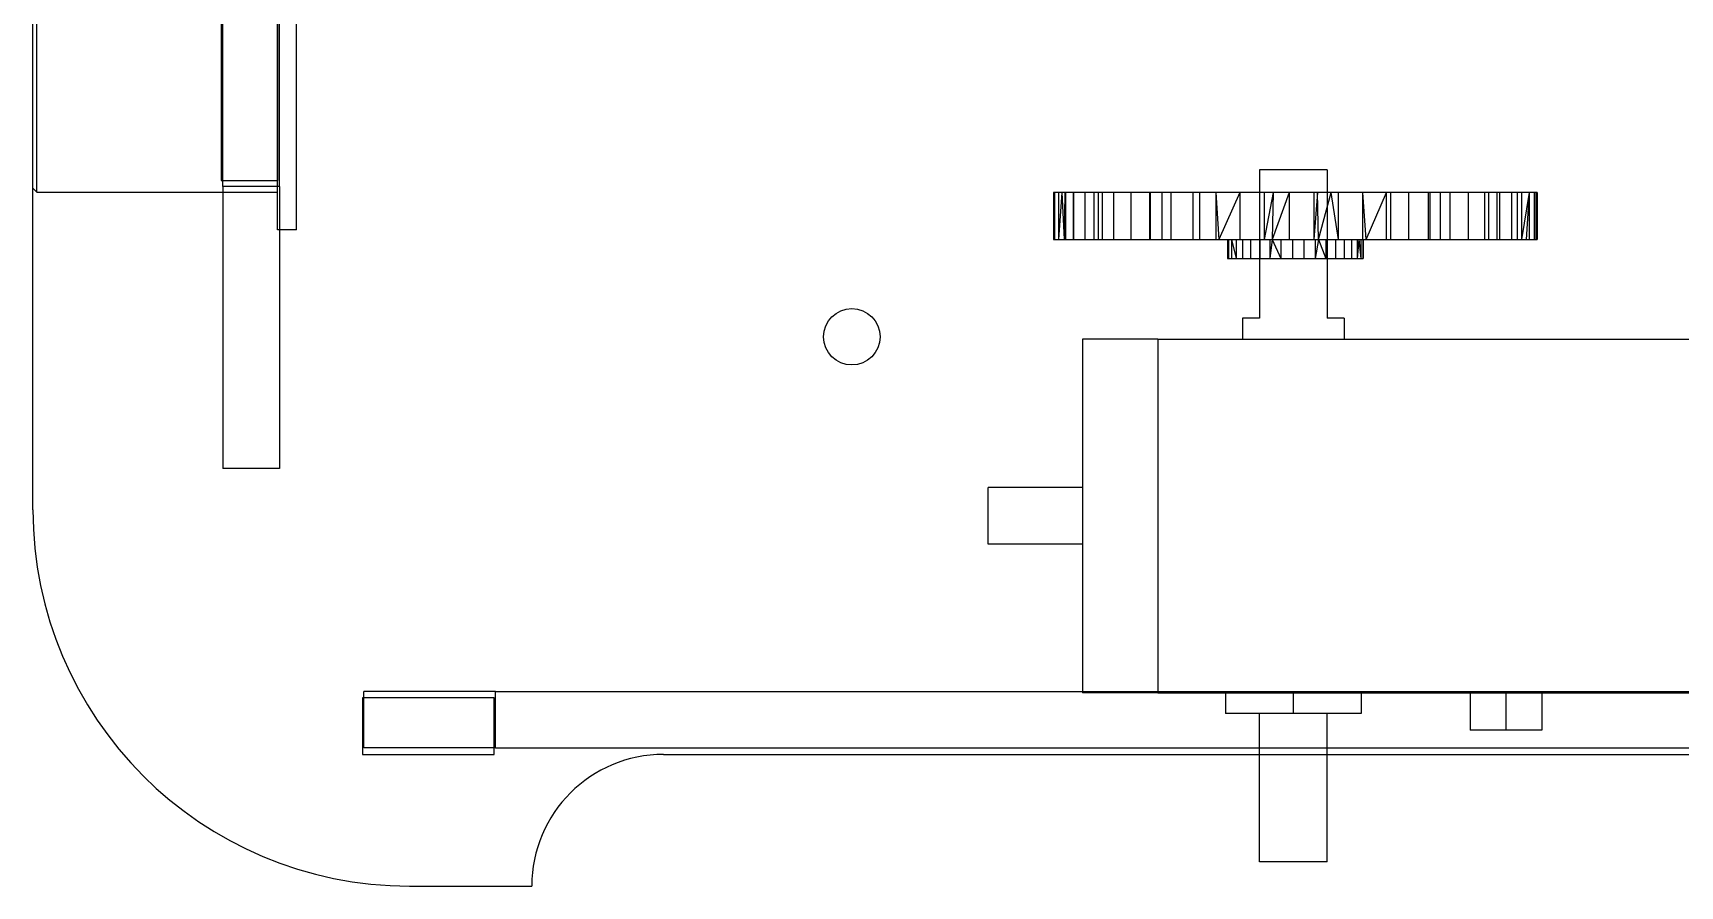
# Model space of a CAD drawing. Extents: x -88 to 88, y -58 to 58.
# Drawn here: x -87.5 to 0, y -57.5 to -12.2 of the extents above; entities that cross this region are included whole.
import ezdxf

# ---------------------------------------------------------------- set-up
doc = ezdxf.new("R2010")
doc.units = 0
doc.layers.get('0').update_dxf_attribs({"linetype": 'continuous'})

# ---------------------------------------------------------------- blocks, each defined once
blk = doc.blocks.new('PART__MIRRORING005')
at = {"color": 0}
for p, q in [((-62.92, -47.16), (-69.92, -47.16)), ((-69.92, -50.16), (-69.92, -47.16)), ((-62.92, -47.16), (22.08, -47.16)), ((-62.92, -50.16), (-62.92, -47.16)), ((-62.92, -50.16), (-69.92, -50.16)), ((-62.92, -50.16), (22.08, -50.16))]:
    blk.add_line(p, q, dxfattribs=at)
blk = doc.blocks.new('BODY004001')
at = {"color": 0}
for p, q in [((-77.41, 19.69), (-77.41, 34.69)), ((-74.41, 34.69), (-77.41, 34.69)), ((-74.41, 19.69), (-74.41, 34.69)), ((-77.41, -20.31), (-77.41, 19.69)), ((-74.41, 19.69), (-77.41, 19.69)), ((-74.41, -20.31), (-74.41, 19.69)), ((-77.41, -20.31), (-77.41, -35.31)), ((-74.41, -20.31), (-77.41, -20.31)), ((-74.41, -20.31), (-74.41, -35.31)), ((-74.41, -35.31), (-77.41, -35.31))]:
    blk.add_line(p, q, dxfattribs=at)
blk = doc.blocks.new('BODY001')
at = {"color": 0}
for p, q in [((-87.5, -37.5), (-87.5, 37.5)), ((-77.5, 20), (-77.5, -20)), ((-74.5, 20), (-74.5, -20)), ((-77.5, -20), (-74.5, -20)), ((-70, -47.5), (-70, -50.5)), ((-63, -47.5), (-70, -47.5)), ((-63, -50.5), (-63, -47.5)), ((-70, -50.5), (-63, -50.5)), ((-54, -50.5), (14.54, -50.5)), ((-67.5, -57.5), (-61, -57.5))]:
    blk.add_line(p, q, dxfattribs=at)
blk.add_circle((-44, -28.3), 1.5, dxfattribs=at)
for centre, radius, start, end in [((-67.5, -37.5), 20, -180, -90), ((-54, -57.5), 7, 90, 180)]:
    blk.add_arc(centre, radius, start, end, dxfattribs=at)
blk = doc.blocks.new('HC_SR04_SIMPLE__01')
at = {"color": 0}
for p, q in [((-73.5, 22.39), (-74.5, 22.39)), ((-74.5, -22.61), (-74.5, 22.39)), ((-73.5, -22.61), (-73.5, 22.39)), ((-74.5, 20.39), (-87.3, 20.39)), ((-87.3, 4.39), (-74.5, 4.39)), ((-78, -3.61), (-78, 4.39)), ((-73.5, 4.89), (-71.5, 4.89)), ((-73.5, 4.79), (-71.5, 4.79)), ((-71.5, 2.49), (-71.5, 4.79)), ((-71.5, 3.89), (-69.6, 3.89)), ((-69.6, 3.39), (-69.6, 3.89)), ((-69.5, 3.89), (-69, 3.89)), ((-69.5, 3.39), (-69.5, 3.89)), ((-69, 3.89), (-69, 3.39)), ((-71.5, 3.39), (-69.6, 3.39)), ((-69, 3.39), (-69.5, 3.39)), ((-73.5, 2.49), (-71.5, 2.49)), ((-73.5, 2.39), (-71.5, 2.39)), ((-73.5, 2.29), (-71.5, 2.29)), ((-71.5, -0.01), (-71.5, 2.29)), ((-71.5, 1.39), (-69.6, 1.39)), ((-71.5, 0.89), (-69.6, 0.89)), ((-69.6, 0.89), (-69.6, 1.39)), ((-69.5, 1.39), (-69, 1.39)), ((-69.5, 0.89), (-69.5, 1.39)), ((-69, 0.89), (-69.5, 0.89)), ((-69, 1.39), (-69, 0.89)), ((-73.5, -0.01), (-71.5, -0.01)), ((-73.5, -0.11), (-71.5, -0.11)), ((-73.5, -0.21), (-71.5, -0.21)), ((-71.5, -2.51), (-71.5, -0.21)), ((-71.5, -1.11), (-69.6, -1.11)), ((-71.5, -1.61), (-69.6, -1.61)), ((-69.6, -1.61), (-69.6, -1.11)), ((-69.5, -1.61), (-69.5, -1.11)), ((-69.5, -1.11), (-69, -1.11)), ((-69, -1.61), (-69.5, -1.61)), ((-69, -1.11), (-69, -1.61)), ((-73.5, -2.51), (-71.5, -2.51)), ((-73.5, -2.61), (-71.5, -2.61)), ((-73.5, -2.71), (-71.5, -2.71)), ((-71.5, -5.01), (-71.5, -2.71)), ((-74.5, -3.61), (-78, -3.61)), ((-71.5, -3.61), (-69.6, -3.61)), ((-71.5, -4.11), (-69.6, -4.11)), ((-69.6, -4.11), (-69.6, -3.61)), ((-69.5, -3.61), (-69, -3.61)), ((-69.5, -4.11), (-69.5, -3.61)), ((-69, -4.11), (-69.5, -4.11)), ((-69, -3.61), (-69, -4.11)), ((-74.5, -4.61), (-87.3, -4.61)), ((-73.5, -5.01), (-71.5, -5.01)), ((-73.5, -5.11), (-71.5, -5.11)), ((-87.3, -20.61), (-74.5, -20.61)), ((-73.5, -22.61), (-74.5, -22.61))]:
    blk.add_line(p, q, dxfattribs=at)
for points in [[(-87.5, 4.59), (-87.5, 6.909), (-87.5, 12.39), (-87.5, 17.871), (-87.5, 20.19)], [(-87.3, 4.39), (-87.3, 6.769), (-87.3, 12.39), (-87.3, 18.011), (-87.3, 20.39)], [(-87.5, 5.89), (-87.5, 9.159), (-87.5, 15.621), (-87.5, 18.89)], [(-87.5, 5.89), (-87.5, 4.59)], [(-87.3, 4.39), (-87.5, 4.59)], [(-71.5, 4.89), (-71.5, 4.79)], [(-69.6, 3.89), (-69.5, 3.89)], [(-69.6, 3.39), (-69.5, 3.39)], [(-71.5, 2.49), (-71.5, 2.39)], [(-71.5, 2.39), (-71.5, 2.29)], [(-69.6, 1.39), (-69.5, 1.39)], [(-69.6, 0.89), (-69.5, 0.89)], [(-71.5, -0.01), (-71.5, -0.11)], [(-71.5, -0.11), (-71.5, -0.21)], [(-69.6, -1.11), (-69.5, -1.11)], [(-69.6, -1.61), (-69.5, -1.61)], [(-71.5, -2.51), (-71.5, -2.61)], [(-71.5, -2.61), (-71.5, -2.71)], [(-78, -4.61), (-78, -3.61)], [(-69.6, -3.61), (-69.5, -3.61)], [(-69.6, -4.11), (-69.5, -4.11)], [(-87.5, -20.41), (-87.5, -18.091), (-87.5, -12.61), (-87.5, -7.129), (-87.5, -4.81)], [(-87.3, -20.61), (-87.3, -18.231), (-87.3, -12.61), (-87.3, -6.989), (-87.3, -4.61)], [(-71.5, -5.01), (-71.5, -5.11)], [(-87.5, -19.11), (-87.5, -15.841), (-87.5, -9.379), (-87.5, -6.11)], [(-87.3, -20.61), (-87.5, -20.41)]]:
    blk.add_lwpolyline(points, dxfattribs=at)
for centre in [(-87.3, 20.19), (-87.3, -4.81)]:
    blk.add_arc(centre, 0.2, 90, -180, dxfattribs=at)
blk = doc.blocks.new('PDM001001')
at = {"color": 0}
for p, q in [((-33.228, -20.635), (-33.292, -20.635)), ((-33.292, -20.635), (-33.292, -23.135)), ((-33.224, -20.635), (-33.228, -20.635)), ((-33.228, -20.635), (-33.228, -23.135)), ((-33.02, -20.635), (-33.224, -20.635)), ((-33.224, -20.635), (-33.224, -23.135)), ((-32.844, -20.635), (-33.02, -23.135)), ((-32.844, -20.635), (-33.02, -20.635)), ((-33.02, -20.635), (-33.02, -23.135)), ((-32.844, -20.635), (-32.719, -23.135)), ((-32.683, -20.635), (-32.844, -20.635)), ((-32.683, -20.635), (-32.719, -23.135)), ((-32.683, -20.635), (-32.683, -23.135)), ((-32.642, -20.635), (-32.683, -20.635)), ((-32.24, -20.635), (-32.642, -20.635)), ((-32.642, -20.635), (-32.642, -23.135)), ((-32.216, -20.635), (-32.24, -20.635)), ((-32.24, -20.635), (-32.24, -23.135)), ((-31.625, -20.635), (-32.216, -20.635)), ((-32.216, -20.635), (-32.216, -23.135)), ((-31.146, -20.635), (-31.625, -20.635)), ((-31.625, -20.635), (-31.625, -23.135)), ((-30.915, -20.635), (-31.146, -20.635)), ((-31.146, -20.635), (-31.146, -23.135)), ((-30.699, -20.635), (-30.915, -20.635)), ((-30.915, -20.635), (-30.915, -23.135)), ((-30.094, -20.635), (-30.699, -20.635)), ((-30.699, -20.635), (-30.699, -23.135)), ((-29.17, -20.635), (-30.094, -20.635)), ((-30.094, -20.635), (-30.094, -23.135)), ((-28.179, -20.635), (-29.17, -20.635)), ((-29.17, -20.635), (-29.17, -23.135)), ((-28.155, -20.635), (-28.179, -20.635)), ((-28.179, -20.635), (-28.179, -23.135)), ((-27.524, -20.635), (-28.155, -20.635)), ((-28.155, -20.635), (-28.155, -23.135)), ((-27.057, -20.635), (-27.524, -20.635)), ((-27.524, -20.635), (-27.524, -23.135)), ((-25.889, -20.635), (-27.057, -20.635)), ((-27.057, -20.635), (-27.057, -23.135)), ((-25.524, -20.635), (-25.889, -20.635)), ((-25.889, -20.635), (-25.889, -23.135)), ((-24.664, -20.635), (-25.524, -20.635)), ((-25.524, -20.635), (-25.524, -23.135)), ((-23.393, -20.635), (-24.664, -20.635)), ((-24.664, -20.635), (-24.508, -23.135)), ((-24.664, -20.635), (-24.664, -23.135)), ((-23.393, -20.635), (-24.508, -23.135)), ((-22.092, -20.635), (-23.393, -20.635)), ((-23.393, -20.635), (-23.393, -23.135)), ((-21.617, -20.635), (-22.092, -20.635)), ((-21.617, -20.635), (-22.092, -23.135)), ((-22.092, -20.635), (-22.092, -23.135)), ((-20.773, -20.635), (-21.673, -23.135)), ((-21.617, -20.635), (-21.673, -23.135)), ((-20.773, -20.635), (-21.617, -20.635)), ((-19.45, -20.635), (-20.773, -20.635)), ((-20.773, -20.635), (-20.773, -23.135)), ((-19.267, -20.635), (-19.45, -20.635)), ((-19.267, -20.635), (-19.45, -23.135)), ((-19.45, -20.635), (-19.45, -23.135)), ((-18.536, -20.635), (-19.267, -20.635)), ((-19.211, -23.135), (-19.267, -20.635)), ((-19.211, -23.135), (-18.536, -20.635)), ((-18.138, -20.635), (-18.536, -20.635)), ((-18.138, -23.135), (-18.536, -20.635)), ((-16.85, -20.635), (-18.138, -20.635)), ((-18.138, -23.135), (-18.138, -20.635)), ((-15.601, -20.635), (-16.85, -20.635)), ((-16.671, -23.135), (-16.85, -20.635)), ((-16.85, -23.135), (-16.85, -20.635)), ((-16.671, -23.135), (-15.601, -20.635)), ((-15.359, -20.635), (-15.601, -20.635)), ((-15.601, -23.135), (-15.601, -20.635)), ((-14.403, -20.635), (-15.359, -20.635)), ((-15.359, -23.135), (-15.359, -20.635)), ((-13.359, -20.635), (-14.403, -20.635)), ((-14.403, -23.135), (-14.403, -20.635)), ((-13.268, -20.635), (-13.359, -20.635)), ((-13.359, -23.135), (-13.359, -20.635)), ((-12.73, -20.635), (-13.268, -20.635)), ((-13.268, -23.135), (-13.268, -20.635)), ((-12.21, -20.635), (-12.73, -20.635)), ((-12.73, -23.135), (-12.73, -20.635)), ((-11.239, -20.635), (-12.21, -20.635)), ((-12.21, -23.135), (-12.21, -20.635)), ((-10.366, -20.635), (-11.239, -20.635)), ((-11.239, -23.135), (-11.239, -20.635)), ((-10.185, -20.635), (-10.366, -20.635)), ((-10.366, -23.135), (-10.366, -20.635)), ((-9.731, -20.635), (-10.185, -20.635)), ((-10.185, -20.635), (-10.185, -23.135)), ((-9.599, -20.635), (-9.731, -20.635)), ((-9.731, -20.635), (-9.731, -23.135)), ((-8.948, -20.635), (-9.599, -20.635)), ((-9.599, -20.635), (-9.599, -23.135)), ((-8.658, -20.635), (-8.948, -20.635)), ((-8.948, -20.635), (-8.948, -23.135)), ((-8.418, -20.635), (-8.658, -20.635)), ((-8.658, -20.635), (-8.658, -23.135)), ((-8.023, -20.635), (-8.418, -20.635)), ((-8.023, -20.635), (-8.418, -23.135)), ((-8.418, -20.635), (-8.418, -23.135)), ((-8.016, -20.635), (-8.174, -23.135)), ((-8.023, -20.635), (-8.174, -23.135)), ((-8.016, -20.635), (-8.023, -20.635)), ((-7.745, -20.635), (-8.016, -20.635)), ((-8.016, -20.635), (-8.016, -23.135)), ((-7.668, -20.635), (-7.745, -20.635)), ((-7.745, -20.635), (-7.745, -23.135)), ((-7.609, -20.635), (-7.668, -20.635)), ((-7.668, -20.635), (-7.668, -23.135)), ((-7.592, -20.635), (-7.609, -20.635)), ((-7.609, -20.635), (-7.609, -23.135)), ((-7.592, -20.635), (-7.592, -23.135)), ((-33.292, -23.135), (-33.228, -23.135)), ((-33.228, -23.135), (-33.224, -23.135)), ((-33.224, -23.135), (-33.02, -23.135)), ((-33.02, -23.135), (-32.719, -23.135)), ((-32.719, -23.135), (-32.683, -23.135)), ((-32.683, -23.135), (-32.642, -23.135)), ((-32.642, -23.135), (-32.24, -23.135)), ((-32.24, -23.135), (-32.216, -23.135)), ((-32.216, -23.135), (-31.625, -23.135)), ((-31.625, -23.135), (-31.146, -23.135)), ((-31.146, -23.135), (-30.915, -23.135)), ((-30.915, -23.135), (-30.699, -23.135)), ((-30.699, -23.135), (-30.094, -23.135)), ((-30.094, -23.135), (-29.17, -23.135)), ((-29.17, -23.135), (-28.179, -23.135)), ((-28.179, -23.135), (-28.155, -23.135)), ((-28.155, -23.135), (-27.524, -23.135)), ((-27.524, -23.135), (-27.057, -23.135)), ((-27.057, -23.135), (-25.889, -23.135)), ((-25.889, -23.135), (-25.524, -23.135)), ((-25.524, -23.135), (-24.664, -23.135)), ((-24.664, -23.135), (-24.508, -23.135)), ((-24.508, -23.135), (-23.393, -23.135)), ((-24.042, -23.135), (-24.042, -24.135)), ((-23.99, -23.135), (-23.99, -24.135)), ((-23.822, -23.135), (-23.836, -24.135)), ((-23.836, -23.135), (-23.836, -24.135)), ((-23.822, -23.135), (-23.585, -24.135)), ((-23.585, -23.135), (-23.585, -24.135)), ((-23.393, -23.135), (-22.092, -23.135)), ((-23.243, -23.135), (-23.243, -24.135)), ((-22.82, -23.135), (-22.82, -24.135)), ((-22.329, -23.135), (-22.329, -24.135)), ((-22.092, -23.135), (-21.673, -23.135)), ((-21.673, -23.135), (-21.784, -24.135)), ((-21.784, -23.135), (-21.784, -24.135)), ((-21.673, -23.135), (-20.773, -23.135)), ((-21.673, -23.135), (-21.2, -24.135)), ((-21.2, -23.135), (-21.2, -24.135)), ((-20.773, -23.135), (-19.45, -23.135)), ((-20.595, -23.135), (-20.595, -24.135)), ((-19.985, -23.135), (-19.985, -24.135)), ((-19.45, -23.135), (-19.211, -23.135)), ((-19.211, -23.135), (-19.388, -24.135)), ((-19.388, -23.135), (-19.388, -24.135)), ((-19.211, -23.135), (-18.138, -23.135)), ((-19.211, -23.135), (-18.821, -24.135)), ((-18.821, -23.135), (-18.821, -24.135)), ((-18.301, -23.135), (-18.301, -24.135)), ((-18.138, -23.135), (-16.85, -23.135)), ((-17.843, -23.135), (-17.843, -24.135)), ((-17.459, -23.135), (-17.459, -24.135)), ((-17.072, -23.135), (-17.161, -24.135)), ((-17.161, -23.135), (-17.161, -24.135)), ((-17.072, -23.135), (-16.958, -24.135)), ((-16.958, -23.135), (-16.958, -24.135)), ((-16.855, -23.135), (-16.855, -24.135)), ((-16.85, -23.135), (-16.671, -23.135)), ((-16.842, -23.135), (-16.842, -24.135)), ((-16.671, -23.135), (-15.601, -23.135)), ((-15.601, -23.135), (-15.359, -23.135)), ((-15.359, -23.135), (-14.403, -23.135)), ((-14.403, -23.135), (-13.359, -23.135)), ((-13.359, -23.135), (-13.268, -23.135)), ((-13.268, -23.135), (-12.73, -23.135)), ((-12.73, -23.135), (-12.21, -23.135)), ((-12.21, -23.135), (-11.239, -23.135)), ((-11.239, -23.135), (-10.366, -23.135)), ((-10.366, -23.135), (-10.185, -23.135)), ((-10.185, -23.135), (-9.731, -23.135)), ((-9.731, -23.135), (-9.599, -23.135)), ((-9.599, -23.135), (-8.948, -23.135)), ((-8.948, -23.135), (-8.658, -23.135)), ((-8.658, -23.135), (-8.418, -23.135)), ((-8.418, -23.135), (-8.174, -23.135)), ((-8.174, -23.135), (-8.016, -23.135)), ((-8.016, -23.135), (-7.745, -23.135)), ((-7.745, -23.135), (-7.668, -23.135)), ((-7.668, -23.135), (-7.609, -23.135)), ((-7.609, -23.135), (-7.592, -23.135)), ((-24.042, -24.135), (-23.99, -24.135)), ((-23.99, -24.135), (-23.836, -24.135)), ((-23.836, -24.135), (-23.585, -24.135)), ((-23.585, -24.135), (-23.243, -24.135)), ((-23.243, -24.135), (-22.82, -24.135)), ((-22.82, -24.135), (-22.329, -24.135)), ((-22.329, -24.135), (-21.784, -24.135)), ((-21.784, -24.135), (-21.2, -24.135)), ((-21.2, -24.135), (-20.595, -24.135)), ((-20.595, -24.135), (-19.985, -24.135)), ((-19.985, -24.135), (-19.388, -24.135)), ((-19.388, -24.135), (-18.821, -24.135)), ((-18.821, -24.135), (-18.301, -24.135)), ((-18.301, -24.135), (-17.843, -24.135)), ((-17.843, -24.135), (-17.459, -24.135)), ((-17.459, -24.135), (-17.161, -24.135)), ((-17.161, -24.135), (-16.958, -24.135)), ((-16.958, -24.135), (-16.855, -24.135)), ((-16.855, -24.135), (-16.842, -24.135))]:
    blk.add_line(p, q, dxfattribs=at)
blk = doc.blocks.new('FUSION001')
at = {"color": 0}
for p, q in [((-22.347, -19.42), (-22.347, -27.32)), ((-18.747, -19.42), (-18.747, -27.32)), ((11.603, -25.92), (9.603, -25.92)), ((9.603, -25.92), (9.603, -26.42)), ((11.884, -26.97), (11.603, -25.92)), ((7.603, -26.97), (16.603, -26.97)), ((7.603, -27.97), (7.603, -26.97)), ((9.603, -26.42), (10.603, -26.42)), ((10.603, -26.42), (10.603, -26.97)), ((28.453, -26.97), (16.603, -26.97)), ((16.603, -27.97), (16.603, -26.97)), ((-23.247, -27.32), (-23.247, -28.42)), ((-17.847, -27.32), (-17.847, -28.42)), ((16.603, -27.97), (7.603, -27.97)), ((10.603, -27.97), (10.603, -28.42)), ((12.273, -28.42), (12.152, -27.97)), ((28.453, -27.97), (16.603, -27.97)), ((25.103, -29.77), (25.103, -27.97)), ((-31.747, -28.42), (-31.747, -47.22)), ((-27.747, -28.42), (5.103, -28.42)), ((-27.747, -28.42), (-27.747, -47.22)), ((16.603, -28.42), (5.103, -28.42)), ((5.103, -28.42), (5.103, -37.17)), ((26.903, -29.17), (26.903, -29.27)), ((28.403, -29.17), (27.403, -29.17)), ((27.403, -29.17), (27.403, -29.27)), ((28.403, -29.27), (27.403, -29.27)), ((28.403, -29.17), (28.403, -29.27)), ((28.903, -29.17), (28.903, -29.27)), ((28.903, -29.17), (28.903, -29.27)), ((25.103, -29.77), (16.603, -29.77)), ((28.453, -29.77), (25.103, -29.77)), ((28.453, -29.77), (30.421, -29.77)), ((30.453, -30.358), (30.453, -29.97)), ((30.453, -30.474), (30.453, -30.358)), ((30.453, -30.474), (31.453, -30.474)), ((31.453, -30.473), (31.453, -29.97)), ((32.453, -32.17), (31.453, -32.17)), ((-31.747, -36.32), (-36.747, -36.32)), ((-36.747, -39.32), (-36.747, -36.32)), ((32.453, -36.27), (33.453, -36.27)), ((5.103, -37.17), (5.103, -47.22)), ((32.453, -38.07), (33.453, -38.07)), ((-31.747, -39.32), (-36.747, -39.32)), ((32.453, -42.17), (31.453, -42.17)), ((16.603, -45.92), (28.677, -44.557)), ((25.103, -44.57), (16.603, -44.57)), ((28.453, -44.57), (25.103, -44.57)), ((29.976, -43.866), (31.158, -43.866)), ((16.603, -45.92), (5.103, -45.92)), ((16.546, -45.926), (7.603, -46.936)), ((10.603, -46.597), (10.603, -45.92)), ((12.273, -45.92), (12.138, -46.424)), ((16.546, -45.926), (16.603, -45.92)), ((16.546, -45.926), (16.658, -46.92)), ((16.658, -46.92), (28.789, -45.551)), ((-27.747, -47.22), (5.103, -47.22)), ((-24.147, -47.22), (-24.147, -48.32)), ((-16.947, -47.22), (-16.947, -48.32)), ((-11.147, -47.22), (-11.147, -49.22)), ((-7.347, -47.22), (-7.347, -49.22)), ((7.603, -46.936), (7.715, -47.929)), ((7.715, -47.929), (16.658, -46.92)), ((9.603, -48.42), (9.603, -47.92)), ((9.603, -47.92), (10.603, -47.92)), ((10.603, -47.92), (10.603, -47.603)), ((11.86, -47.462), (11.603, -48.42)), ((-22.347, -56.22), (-22.347, -48.32)), ((-18.747, -56.22), (-18.747, -48.32)), ((11.603, -48.42), (9.603, -48.42))]:
    blk.add_line(p, q, dxfattribs=at)
for points in [[(-18.747, -19.42), (-22.347, -19.42)], [(-22.347, -27.32), (-23.247, -27.32)], [(-17.847, -27.32), (-18.747, -27.32)], [(30.421, -29.77), (28.453, -27.97)], [(30.453, -29.97), (28.453, -27.97)], [(-27.747, -28.42), (-31.747, -28.42)], [(16.603, -28.42), (16.603, -32.331), (16.603, -37.17), (16.603, -42.009), (16.603, -45.92)], [(28.929, -28.032), (29.163, -28.11)], [(27.403, -29.17), (26.903, -29.17)], [(27.403, -29.27), (26.903, -29.27)], [(28.903, -29.17), (28.403, -29.17)], [(28.903, -29.27), (28.403, -29.27)], [(25.103, -29.77), (25.103, -34.425), (25.103, -39.915), (25.103, -44.57)], [(28.453, -29.77), (30.421, -29.77)], [(28.453, -29.77), (28.453, -34.425), (28.453, -39.915), (28.453, -44.57)], [(30.453, -30.358), (30.453, -33.794), (30.453, -38.388), (30.453, -42.57)], [(31.453, -30.472), (31.453, -33.895), (31.453, -38.459), (31.453, -42.57)], [(32.453, -37.17), (32.453, -33.634), (32.453, -32.17)], [(33.453, -36.27), (33.453, -37.17)], [(32.453, -37.17), (31.453, -37.17)], [(32.453, -42.17), (32.453, -37.17)], [(32.453, -37.17), (33.453, -37.17)], [(33.453, -37.17), (33.453, -38.07)], [(28.453, -44.57), (30.453, -42.57)], [(30.314, -43.301), (30.453, -42.57)], [(31.158, -43.866), (31.453, -42.57)], [(29.976, -43.866), (30.153, -43.623)], [(28.453, -44.57), (29.093, -44.465)], [(-27.747, -47.22), (-31.747, -47.22)], [(-20.547, -47.22), (-20.547, -48.32)], [(-9.247, -47.22), (-9.247, -49.22)], [(-20.547, -48.32), (-24.147, -48.32)], [(-16.947, -48.32), (-20.547, -48.32)], [(-9.247, -49.22), (-11.147, -49.22)], [(-7.347, -49.22), (-9.247, -49.22)], [(-18.747, -56.22), (-22.347, -56.22)]]:
    blk.add_lwpolyline(points, dxfattribs=at)
for centre, radius, start, end in [((28.453, -29.97), 3, 0, 90), ((28.453, -29.97), 2, 0, 90), ((28.453, -42.57), 2, -83.56126, -40.40105), ((28.453, -42.57), 3, -83.56126, -25.60022)]:
    blk.add_arc(centre, radius, start, end, dxfattribs=at)

msp = doc.modelspace()

# ---------------------------------------------------------------- block references
at = {"color": 0}
for name in ['BODY001', 'BODY004001', 'HC_SR04_SIMPLE__01', 'FUSION001', 'PDM001001', 'PART__MIRRORING005']:
    msp.add_blockref(name, (0, 0), dxfattribs=at)

doc.saveas('drawing.dxf')
